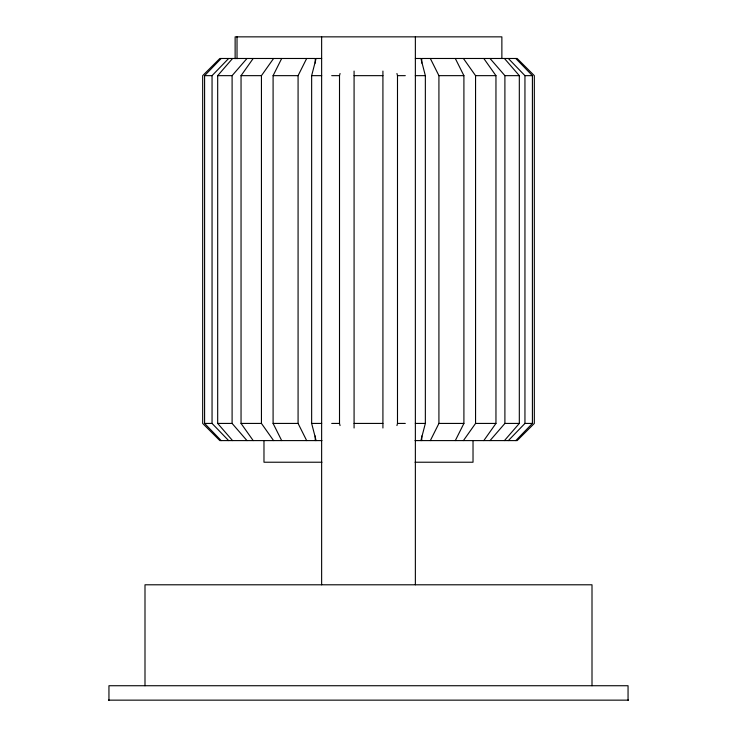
<?xml version="1.0" encoding="UTF-8"?>
<svg xmlns="http://www.w3.org/2000/svg" width="737" height="737" viewBox="0 0 737 737"><rect width="100%" height="100%" fill="white"/><g stroke="black" fill="none" stroke-linecap="round" stroke-linejoin="round"><path stroke-width="1.11" d="M316.099 440.597L311.65 423.425L311.65 75.653L316.099 58.481L321.673 58.481M340.061 425.571L339.508 423.425L339.508 75.653L340.061 73.507M396.939 425.571L397.492 423.425L397.492 75.653L396.939 73.507M420.901 440.597L425.35 423.425L425.35 75.653L420.901 58.481L415.327 58.481M281.691 440.597L273.095 423.425L273.095 75.653L281.691 58.481M306.666 440.597L298.08 423.425L298.08 75.653L306.666 58.481M430.334 440.597L438.92 423.425L438.92 75.653L430.334 58.481M455.309 440.597L463.905 423.425L463.905 75.653L455.309 58.481M253.196 440.597L241.045 423.425L241.045 75.653L253.196 58.481M273.584 440.597L261.442 423.425L261.442 75.653L273.584 58.481M463.416 440.597L475.558 423.425L475.558 75.653L463.416 58.481M483.804 440.597L495.955 423.425L495.955 75.653L483.804 58.481M232.56 440.597L217.682 423.425L217.682 75.653L232.56 58.481M246.978 440.597L232.1 423.425L232.1 75.653L246.978 58.481M490.022 440.597L504.9 423.425L504.9 75.653L490.022 58.481M504.44 440.597L519.318 423.425L519.318 75.653L504.44 58.481M221.183 440.597L204.591 423.425L204.591 75.653L221.183 58.481M228.645 440.597L212.053 423.425L212.053 75.653L228.645 58.481M508.355 440.597L524.947 423.425L524.947 75.653L508.355 58.481M515.817 440.597L532.409 423.425L532.409 75.653L515.817 58.481M204.591 75.653L212.053 75.653M217.682 75.653L232.1 75.653M241.045 75.653L261.442 75.653M273.095 75.653L298.08 75.653M311.65 75.653L321.682 75.653M331.705 75.653L339.508 75.653M354.082 75.653L382.918 75.653M397.492 75.653L405.295 75.653M415.318 75.653L425.35 75.653M438.92 75.653L463.905 75.653M475.558 75.653L495.955 75.653M504.9 75.653L519.318 75.653M524.947 75.653L532.409 75.653M204.591 423.425L212.053 423.425M217.682 423.425L232.1 423.425M241.045 423.425L261.442 423.425M273.095 423.425L298.08 423.425M311.65 423.425L321.682 423.425M331.705 423.425L339.508 423.425M354.082 423.425L382.918 423.425M397.492 423.425L405.295 423.425M415.318 423.425L425.35 423.425M438.92 423.425L463.905 423.425M475.558 423.425L495.955 423.425M504.9 423.425L519.318 423.425M524.947 423.425L532.409 423.425M321.968 440.597L219.847 440.597L202.675 423.425L202.675 75.653L219.847 58.481L315.252 58.481L315.252 63.087M415.032 440.597L517.153 440.597L534.325 423.425L534.325 75.653L517.153 58.481L421.748 58.481L421.748 63.087M321.968 462.228L263.975 462.228L263.975 440.597M415.032 462.228L473.025 462.228L473.025 440.597M108.459 700.15L628.541 700.15M628.053 700.15L628.053 685.732L108.947 685.732L108.947 700.15M592.004 685.732L592.004 584.791L144.996 584.791L144.996 685.732M501.869 58.481L501.869 36.85L235.131 36.85L235.131 58.702M421.748 435.991L421.748 440.597M415.364 36.85L415.364 584.791M382.918 71.074L382.918 428.004M354.082 71.074L354.082 428.004M321.636 36.85L321.636 584.791M315.252 435.991L315.252 440.597M237.028 36.85L237.028 58.702"/></g></svg>
